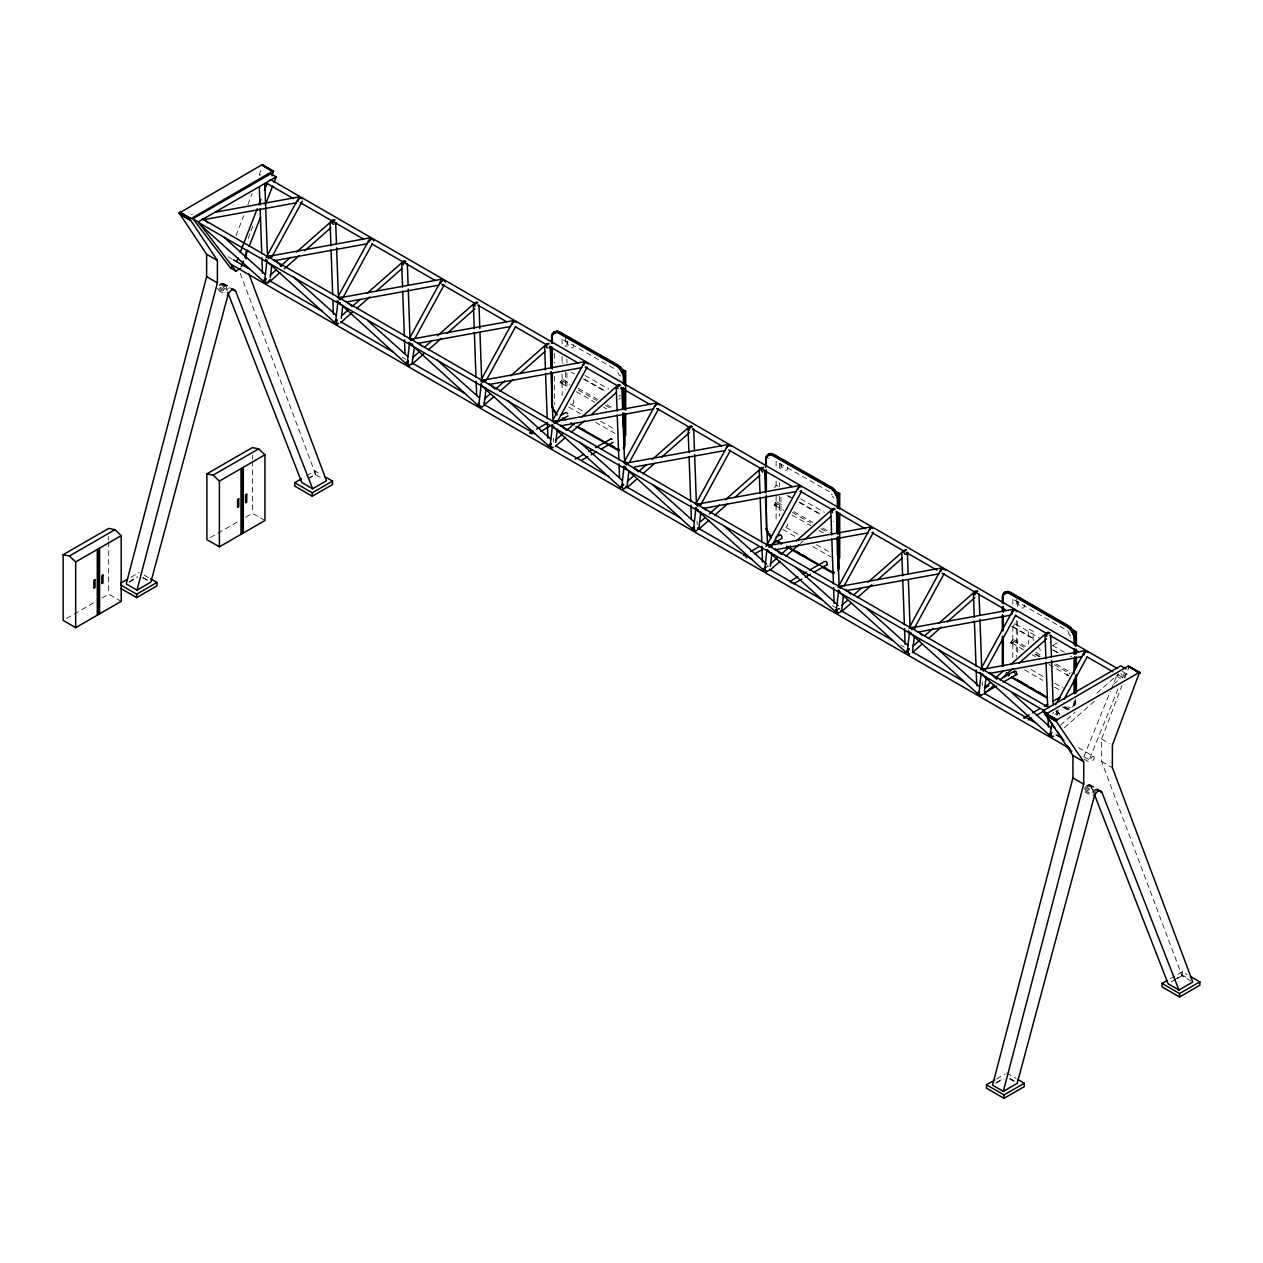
<?xml version="1.0" encoding="UTF-8"?>
<svg xmlns="http://www.w3.org/2000/svg" width="1263" height="1263" viewBox="0 0 1263 1263"><rect width="100%" height="100%" fill="white"/><g stroke="black" fill="none" stroke-linecap="round" stroke-linejoin="round"><path stroke-width="0.75" stroke-dasharray="5 3.75" d="M560.819 381.726L560.093 382.973L561.451 380.416A1.926 1.121 -60.4 0 1 563.377 380.021A1.926 1.121 -60.4 0 1 562.603 382.61A1.926 1.121 -60.4 0 1 560.819 382.547L560.819 381.726L562.177 382.5L561.451 383.747L560.093 382.973M774.803 487.897L774.851 487.455A1.926 1.121 -60.4 0 1 776.335 485.45A1.926 1.121 -60.4 0 1 777.534 486.35M774.851 504.142L774.108 505.389L775.466 502.832A1.926 1.121 -60.4 0 1 777.408 502.437A1.926 1.121 -60.4 0 1 776.634 505.026A1.926 1.121 -60.4 0 1 774.851 504.963L774.851 504.142L776.208 505.737L774.108 505.389M1011.537 641.699L1010.81 642.93L1012.168 640.388A1.926 1.121 -60 0 1 1014.094 639.962A1.926 1.121 -60 0 1 1013.321 642.551A1.926 1.121 -60 0 1 1011.537 642.52L1011.537 641.699L1012.91 642.488L1012.168 643.72L1012.91 643.309L1010.81 642.125M1052.947 713.721L1053.5 712.285M235.992 235.865L243.712 215.61M247.911 204.543L252.111 193.492M259.12 175.068L261.236 169.542M248.164 238.407L250.279 232.881M250.974 231.034L253.074 225.509M1191.246 981.114L1182.01 975.794L1101.604 761.4L1101.604 738.981L1121.939 685.541M1124.749 678.184L1128.948 667.117M1083.828 756.711L1110.398 691.303M1111.14 689.487L1117.045 674.947M1117.992 688.966L1088.469 761.636L1083.086 758.526M1122.428 678.057L1125.38 670.795M1056.531 713.027L1058.394 709.617M1118.244 674.3C1115.055 680.315 1125.822 677.663 1120.928 673.558M1069.272 673.905L1069.54 673.511A1.926 1.121 -60 0 1 1070.235 672.895M767.351 566.487L767.415 565.777M227.056 290.553C227.119 286.227 222.919 280.244 219.209 285.264L226.914 289.701M1056.705 715.142L1058.426 712.506L1057.384 710.453M800.3 543.453L803.205 540.896M1060.494 725.151L1075.034 712.332M1096.868 693.087L1118.686 673.858M1064.362 727.741L1094.91 700.807M1113.824 684.136L1121.102 677.726M1093.379 791.822L1090.427 784.97L1086.385 785.697L1097.152 791.917M1052.979 645.377L1057.857 642.441M130.989 577.238L139.435 572.36M306.562 475.867L315.008 470.988L319.792 473.751M129.3 581.627L137.746 576.749M308.251 478.314L315.008 474.399L323.391 478.961M129.3 582.132L137.004 577.68M307.983 478.977L315.687 474.525L239.417 271.119M66.529 618.475L95.199 601.93M101.94 598.031L108.681 594.131L121.201 601.362M210.258 537.643L238.928 521.082M245.669 517.183L252.411 513.299L264.93 520.53M1066.809 674.458L1068.908 675.642M1066.809 675.279L1067.551 674.032M996.618 1078.965L1005.064 1074.087M1170.501 978.572L1182.326 971.736L1187.109 974.499M996.618 1082.375L1003.375 1078.476M1173.88 980.025L1182.326 975.147L1188.704 978.825M995.623 1083.401L1003.327 1078.949M1171.227 982.014L1175.853 979.346M1177.384 978.462L1182.01 975.794M561.451 383.747L562.177 383.321L560.093 382.136M776.208 504.916L775.482 506.163M767.083 566.25L769.135 566.061M838.048 608.845L839.958 609.003M838.19 608.924L839.737 608.845M563.756 339.889L617.197 370.28M829.538 491.749L776.114 461.358L776.114 469.157M585.037 375.506L608.671 388.957M800.758 498.885L824.376 512.336M584.422 379.121L606.351 391.593M571.302 372.143L574.665 374.053M583.111 378.853L605.04 391.341M788.317 495.775L791.696 497.701M800.126 502.5L822.071 514.972M787.007 495.522L790.385 497.433M798.816 502.232L820.761 514.72M563.109 379.721L569.85 383.557M578.296 388.357L598.536 399.882M606.982 404.681L613.723 408.517M777.124 502.137L783.881 505.974M794.001 511.736L812.567 522.298M822.687 528.045L832.822 533.807M561.451 380.416L569.881 385.215M578.312 390.014L596.878 400.576M605.324 405.376L612.066 409.212M775.466 502.832L782.223 506.668M792.343 512.431L810.909 522.993M821.029 528.755L826.097 531.628M561.167 383.068L567.924 386.904M576.354 391.704L594.92 402.266M603.367 407.065L606.729 408.975M774.108 504.553L776.208 505.737M775.198 505.484L783.628 510.284M792.075 515.083L810.641 525.645M819.071 530.444L824.139 533.318M570.323 404.002L583.822 411.675M600.699 421.274L615.886 429.909M786.028 527.381L799.526 535.054M816.403 544.653L829.902 552.326M568.776 407.081L580.459 413.727M595.489 422.284L615.523 433.683M782.792 529.497L796.148 537.091M812.851 546.595L831.212 557.046M1014.473 600.13L1067.914 630.979M1122.16 671.269L1127.275 674.221M1117.929 674.663L1123.044 677.615M1015.515 624.08L1039.133 637.72M1052.632 645.519L1064.441 652.34M1013.194 626.732L1035.139 639.394M1053.705 650.113L1058.757 653.034M1011.884 626.448L1033.829 639.125M1052.395 649.829L1059.136 653.729M1013.826 639.678L1025.635 646.498M1035.755 652.34L1040.823 655.26M1056.01 664.022L1071.198 672.8M1012.168 640.388L1023.977 647.209M1035.786 654.029L1040.854 656.949M1054.352 664.748L1069.54 673.511M1034.823 654.234L1039.702 657.044M1011.884 643.025L1023.709 649.829M1032.139 654.708L1035.518 656.649M1049.016 664.449L1069.272 676.147M1010.81 642.93L1012.168 643.72M1031.161 669.611L1042.97 676.431M1054.779 683.251L1063.225 688.13M1024.498 669.8L1042.859 680.394M1054.558 687.151L1061.236 691.003M1064.804 706.427L1068.182 708.385A9.662 5.573 60 0 0 1069.066 708.827M1064.804 707.217L1068.182 709.175A10.625 6.141 60 0 0 1069.161 709.664M1063.856 706.98L1067.219 708.938A9.662 5.573 60 0 0 1068.987 709.68M1062.167 706.806L1067.219 709.727A10.625 6.141 60 0 0 1069.177 710.548M1055.773 711.574L1059.183 713.548M1101.604 738.981L1109.309 743.418M228.098 256.752L231.524 258.726M402.25 357.303L405.66 359.276M832.475 605.687L839.311 609.634M900.772 645.125L904.182 647.082M1078.334 747.633L1093.695 756.505A2.526 1.452 -60 0 1 1092.89 760.421A2.526 1.452 -60 0 1 1090.695 759.158A2.526 1.452 -60 0 1 1093.695 756.505M1101.604 761.4L1112.387 767.62M1084.333 756.932L1091.169 760.879M223.472 283.354L230.276 287.254M222.698 283.244L230.403 287.696M221.846 283.401L229.55 287.853M1089.78 784.607L1099.015 789.943M1089.022 784.512L1098.257 789.849M220.962 283.812L228.65 288.248M1088.169 784.67L1098.952 790.891M220.062 284.443L227.766 288.88M1087.269 785.065L1098.052 791.285M1085.533 786.533L1096.3 792.754M219.983 287.143L226.14 290.695M1084.759 787.512L1095.542 793.732M219.336 288.232L225.493 291.785M1084.112 788.617L1091.816 793.053M217.299 288.501L225.003 292.937M1085.17 790.654L1094.405 795.99M218.531 290.537L226.219 294.989M1084.838 791.806L1091.011 795.358M144.203 575.123L148.987 577.886M1006.753 1073.108L1016.305 1078.618M143.161 577.68L147.787 580.349M142.624 577.617L148.987 581.296M1009.942 1078.349L1014.71 1081.112M1009.484 1078.949L1014.094 1081.617M1037.981 646.009L1041.612 652.229M982.204 681.799L982.346 685.714M697.034 520.988L697.176 524.887M553.541 438.135L553.683 442.05M1182.326 971.736L1182.326 975.147M1075.697 698.992L1075.697 704.833A10.625 6.141 60 0 1 1075.634 705.922M1075.018 700.539L1075.018 704.438A9.662 5.573 60 0 1 1074.955 705.433M1074.734 701.486L1074.734 705.386M1074.055 701.091L1074.055 704.991A9.662 5.573 60 0 1 1073.992 705.985M1033.197 640.562L1033.197 631.468L1028.414 628.721L1028.414 644.335M1017.662 601.804L1017.662 607.614M1017.662 621.175L1017.662 656.018M1016.289 599.088L1016.289 606.824M1016.289 620.386L1016.289 657.17M1012.815 599.167L1012.815 604.977M1012.815 626.259L1012.815 659.175M780.96 464.042L780.96 471.841M780.96 497.196L780.96 514.751M779.603 463.268L779.603 471.067M779.603 482.766L779.603 486.665M779.603 496.422L779.603 515.92M776.114 480.856L776.114 488.655M776.114 496.454L776.114 521.793M566.945 341.626L566.945 347.483M566.945 359.181L566.945 363.081M566.945 372.822L566.945 386.478M565.571 336.953L565.571 346.709M565.571 372.048L565.571 389.604M562.098 338.942L562.098 344.783M562.098 356.482L562.098 362.339M562.098 374.037L562.098 395.477M554.631 353.261L554.631 362.97M554.631 376.169L554.631 404.476M315.008 470.988L315.008 474.399M252.411 455.296L252.411 459.164M252.411 461.106L252.411 513.299M108.681 536.144L108.681 540.011M108.681 541.953L108.681 594.131M768.835 458.611A7.72 4.499 60.4 0 1 769.072 457.964M833.896 521.098A1.926 1.121 -60.4 0 1 833.533 521.351M833.927 497.875A4.515 2.621 60.4 0 1 832.506 496.106M832.001 495.049A4.515 2.621 60.4 0 1 831.67 493.975M787.733 524.319A4.515 2.621 60.4 0 1 786.139 526.624M787.623 466.994A4.515 2.621 60.4 0 1 784.97 470.12A4.515 2.621 60.4 0 1 781.371 464.389M1124.228 677.442A2.526 1.452 -60 0 1 1126.249 674.237A2.526 1.452 -60 0 1 1127.748 675.958M259.594 175.431A2.526 1.452 -60 0 1 260.494 174.641M1056.105 710.311A2.826 2.194 -29.3 0 1 1054.905 714.4M191.502 214.757A2.526 1.452 -60 0 1 192.386 213.968M1056.657 715A2.526 1.452 -60 0 1 1058.804 713.421A2.526 1.452 -60 0 1 1059.641 715.268M562.146 363.113A1.926 1.121 -60.4 0 1 563.109 363.034M620.48 397.924A1.926 1.121 -60.4 0 1 618.823 399.108M618.823 396.361A1.926 1.121 -60.4 0 1 620.48 395.666M620.733 376.058A4.515 2.621 60.4 0 1 617.97 372.632M573.291 399.818A4.515 2.621 60.4 0 1 573.055 403.797A4.515 2.621 60.4 0 1 569.708 403.213M573.607 344.578A4.515 2.621 60.4 0 1 570.529 347.499A4.515 2.621 60.4 0 1 567.45 341.089M1070.266 707.533A7.72 4.468 60 0 1 1068.182 706.806M1073.645 703.649A7.72 4.468 60 0 1 1072.05 707.185M1070.235 656.334A1.926 1.121 -60 0 1 1071.545 656.728M1014.173 623.606A1.926 1.121 -60 0 1 1013.542 625.753M1070.629 636.063A4.515 2.605 60 0 1 1068.261 631.153M1024.325 604.835A4.515 2.605 60 0 1 1021.246 607.677A4.515 2.605 60 0 1 1018.167 601.267"/><path stroke-width="1.5" d="M267.014 259.957L264.63 281.302L266.288 282.786L269.035 281.507M337.963 300.926L335.579 322.254L336.605 323.628L338.658 323.439M409.607 342.289L407.223 363.633L408.88 365.118L411.627 363.823M481.25 383.652L478.866 404.997L480.24 406.97L481.961 406.986M484.171 403.813L484.361 402.423M552.562 424.826L550.1 446.123L551.142 447.481L553.178 447.291M624.127 466.142L621.759 486.808L623.669 489.634M695.96 507.615L693.592 528.96L694.95 530.934L696.671 530.949M838.711 590.026L836.327 610.692L838.237 613.502M908.918 653.808L907.276 651.645L909.423 632.858M981.083 674.221L978.904 693.687L980.577 695.171L982.693 694.445M984.414 691.114L986.119 676.763M1051.858 723.099C1052.932 725.878 1046.774 737.718 1053.642 736.218M262.688 165.674L262.025 164.711L179.251 213.068L206.627 254.258L206.627 276.676L126.221 583.916L137.004 590.137L217.394 282.896L217.394 260.494L190.018 219.288L273.187 170.9L272.003 175.762M1072.934 755.527L1072.934 777.945L992.544 1085.185L1003.311 1091.406L1083.717 784.165L1083.717 761.747L1072.934 755.527L1045.559 714.337L1128.348 665.964L1128.948 667.117M1094.09 793.653L1168.149 983.798L1178.916 990.018L1192.793 982.014L1112.387 767.62L1112.387 745.202L1139.605 672.216L1056.594 720.036L1056.373 721.473L1083.717 761.747M297.973 201.196L299.268 196.886L299.678 198.765M368.922 242.164L370.217 237.839L370.533 240.444M440.566 283.528L441.861 279.202L442.271 281.096M1012.279 612.934L1012.279 614.134M1083.907 654.96L1085.517 650.919M621.964 486.887L623.417 488.97L626.669 487.029M907.481 651.724L909.186 654.471M942.024 569.187L942.23 568.271M270.329 277.528L271.624 266.256M341.278 318.481L342.794 305.346M414.217 348.588L412.148 363.16M484.361 403.102L486.081 388.073M555.799 442.35L557.315 429.199M628.753 472.441L627.048 486.302M699.071 527.066L700.791 512.036M766.846 550.542L764.668 569.992L766.325 571.492L768.457 570.75M770.383 566.219L771.882 553.083M841.805 609.476L843.321 596.325M914.254 637.278L912.549 651.155M512.241 324.244L513.078 321.039L513.915 321.26M583.474 365.37L584.927 361.739M798.042 489.239L799.495 485.624M940.635 571.571L941.898 567.908L942.34 569.139M655.213 406.023L656.713 403.339M727.046 447.497L728.025 444.671L728.625 445.223M869.781 529.892L871.281 527.224M1012.373 612.223L1013.731 609.319M268.372 258.41L269.429 256.184L370.217 237.839M340.031 299.773L341.073 297.547L441.861 279.202M482.908 382.263L483.95 380.037L584.737 361.692M554.552 423.642L555.594 421.4L656.397 403.055M626.385 465.116L627.427 462.874L728.23 444.544M697.476 506.147L698.518 503.921L799.321 485.576M769.12 547.511L770.177 545.284L870.965 526.939M911.712 629.842L912.754 627.616L1013.558 609.271M983.372 671.206L984.414 668.98L1085.201 650.634M264.646 280.623L265.719 278.539M270.124 279.407L269.556 280.844M335.579 321.576L336.668 319.492L334.474 322.381L336.653 320.534M407.239 362.955L408.312 360.855L406.402 363.681M478.882 404.318L479.451 402.881L477.019 405.06L479.482 404.934M550.115 445.444L551.189 443.345L549.279 446.171M693.592 528.281L694.161 526.845L692.756 529.008M836.327 610.692L836.895 609.255L835.49 611.418M978.92 693.008L979.488 691.571L978.083 693.734M1050.563 734.371L1051.653 732.287L1049.727 735.098M621.633 387.188L620.638 388.799M693.276 428.552L692.74 429.704M694.003 527.745L694.097 530.16L695.945 530.381M836.738 610.155C835.206 613.534 840.353 613.423 841.253 610.913M907.844 552.436L906.329 554.346M979.33 692.487L979.172 694.334L980.83 695.834M411.849 340.457L412.717 338.91L513.52 320.565M840.242 587.784L841.111 586.253L941.898 567.908M827.36 564.498L826.886 562.477M236.623 261.615L238.06 257.952M240.191 252.474L257.305 208.553M258.726 204.89L260.857 199.396M264.425 190.255L267.267 182.93M241.312 266.556L243.443 261.062M244.864 257.415L247.722 250.09M249.143 246.427L260.541 217.157M265.53 204.338L272.666 186.04M274.087 182.393L276.218 176.899L270.835 173.789L192.892 218.783L230.529 267.977L235.928 271.087L240.602 268.387M334.474 322.381L265.783 260.431M263.809 281.349L265.814 278.586M406.118 363.744L337.663 301.431M481.235 406.418L479.403 406.055L479.293 403.781L477.761 405.107L409.307 342.81M477.761 405.107L479.466 402.897M692.487 529.071L624.033 466.773M628.074 462.874L626.559 463.916M620.922 487.534L621.806 486.002M765.757 567.229L763.641 570.166L765.852 567.276M906.155 652.434L909.013 649.008L906.155 652.434L837.464 590.484M330.922 245.811L330.069 222.351L334.995 219.936M402.565 287.19L401.713 263.714L406.102 261.33M545.442 369.68L544.606 346.204L548.979 343.82M617.102 411.043L616.249 387.567L620.638 385.183M760.026 493.549L759.174 470.089L763.562 467.705M831.67 534.928L830.817 511.452L835.206 509.068M902.619 575.881L901.766 552.42L906.155 550.021M974.262 617.244L973.41 593.784L977.799 591.4M1045.906 658.607L1045.054 635.147L1049.979 632.731M265.972 257.826L297.752 199.633M272.476 255.852L302.378 201.085M337.853 297.073L368.685 240.602M343.41 296.821L372.38 243.759M409.496 338.437L440.329 281.965M415.053 338.184L444.023 285.122M481.14 379.8L511.989 323.328M486.713 379.547L515.683 326.486M552.373 420.926L583.206 364.454M557.93 420.674L586.9 367.612M624.017 462.305L654.866 405.818M629.59 462.037L658.56 408.975M695.866 503.779L726.699 447.291M700.491 505.216L730.393 450.449M766.941 544.811L797.79 488.339M772.514 544.558L801.484 491.496M838.6 586.174L869.433 529.702M844.158 585.921L873.128 532.86M909.534 627.143L940.367 570.655M914.159 628.595L944.061 573.812M981.193 668.506L1012.026 612.018M986.75 668.238L1015.72 615.192M1055.631 704.738L1083.67 653.381M1063.999 699.339L1087.364 656.555M838 570.702L838.427 569.929A10.625 6.173 60.4 0 0 838.995 566.913L838.995 537.47M335.958 222.983L335.184 223.977M764.92 470.641L764.131 471.636M907.671 651.108L908.997 649.798M1051.305 733.298L1050.832 735.713L1052.489 737.197M620.48 487.786L620.038 486.997L623.464 484.155L622.343 485.387M698.502 528.502L697.365 529.718M623.433 448.933L624.411 447.512A10.625 6.173 60.4 0 0 624.98 444.497L624.98 413.096M767.604 455.201L771.235 453.559A10.625 6.173 60.4 0 1 774.108 454.522L831.496 487.171A10.625 6.173 60.4 0 1 834.369 489.46L838.427 496.501A10.625 6.173 60.4 0 1 838.995 500.18L838.995 508.026M1003.217 682.178L1016.841 674.426L1016.21 671.79A2.7 1.579 60.4 0 0 1015.01 671.095L1014.142 672.532M1023.898 717.921L1029.156 714.826M1060.146 697.476L1059.278 698.913M411.264 340.536L413.459 338.705M333.874 219.636L331.727 222.351L333.479 224.451M336.779 320.06L335.737 322.302L337.489 324.402M404.807 260.588L402.723 262.672L403.402 264.914M408.423 361.423L407.491 364.281L409.733 365.781M477.051 301.952L474.572 303.42L475.046 306.293M548.695 343.315L546.011 345.399L547.179 347.972M549.863 347.214L548.884 347.988M551.299 443.913L550.258 446.155L552.026 448.254M619.344 384.441L617.244 386.525L617.923 388.783M622.501 485.734L623.48 484.96M691.571 425.805L689.093 427.273L689.566 430.146M763.405 467.278L760.736 469.362L762.442 472.109M833.912 508.326L831.812 510.41L832.491 512.652M906.139 549.689L903.471 551.773L905.176 554.504M977.088 590.658L974.61 592.11L975.083 594.984M1048.148 632.021L1046.064 634.089L1046.727 636.347M268.545 257.21L269.54 256.294M340.189 298.573L341.799 297.326M554.725 422.442L556.336 421.195M769.293 546.311L770.904 545.063M911.886 628.642L913.496 627.395M983.53 670.006L985.14 668.759M624.775 466.6L623.701 467.326M339.037 298.826L342.904 297.973M410.68 340.189L414.059 339.037M553.557 422.679L556.304 421.4L557.788 422.284M625.217 464.058L628.579 462.889M982.377 670.258L985.74 669.09M270.203 275.255L276.013 270.124M280.386 266.272L290.569 257.305M296.395 252.174L332.769 220.109M269.698 281.696L279.881 272.713M284.254 268.861L298.81 256.042M304.62 250.911L330.811 227.829M342.589 314.929L348.414 309.798M352.772 305.946L360.05 299.536M367.328 293.127L403.702 261.062M340.647 322.649L352.282 312.387M356.655 308.535L369.743 296.994M377.021 290.585L401.76 268.782M412.78 357.571L418.606 352.44M424.431 347.309L431.709 340.899M437.519 335.769L475.346 302.425M412.291 364.012L423.926 353.751M428.299 349.914L441.387 338.358M447.213 333.243L474.856 308.867M484.439 398.95L490.249 393.819M496.075 388.688L504.805 380.984M510.631 375.853L547.005 343.789M482.482 406.67L494.133 396.408M499.943 391.277L513.046 379.737M520.309 373.311L545.048 351.509M555.673 440.061L562.935 433.651M567.308 429.799L574.586 423.389M581.848 416.979L618.239 384.915M555.167 446.502L565.35 437.535M571.176 432.404L584.264 420.847M591.542 414.438L616.281 392.635M627.316 481.44L633.142 476.309M638.952 471.178L646.23 464.752M652.055 459.637L689.882 426.278M626.811 487.865L637.01 478.898M642.82 473.767L654.471 463.505M661.733 457.095L689.377 432.72M700.602 521.619L704.975 517.783M709.332 513.93L719.515 504.947M725.341 499.816L761.715 467.752M698.66 529.339L708.843 520.372M714.653 515.241L727.756 503.7M735.034 497.275L759.758 475.472M770.241 563.945L777.519 557.536M781.876 553.683L790.606 545.995M796.432 540.864L832.806 508.8M769.735 570.387L779.934 561.404M785.744 556.273L798.848 544.732M804.657 539.601L830.849 516.52M841.884 605.309L847.71 600.178M853.52 595.062L860.798 588.637M868.076 582.227L904.45 550.163M841.395 611.75L851.578 602.783M857.403 597.652L871.944 584.816M877.769 579.685L902.508 557.883M912.833 646.277L920.096 639.867M924.469 636.015L933.199 628.311M939.025 623.18L975.399 591.116M912.328 652.718L922.511 643.735M928.337 638.604L941.424 627.064M947.25 621.933L974.894 597.557M984.477 687.64L990.303 682.509M996.112 677.378L1003.39 670.969M1010.668 664.559L1047.043 632.495M983.988 694.082L994.17 685.099M999.98 679.968L1013.084 668.427M1018.894 663.296L1046.553 638.92M484.408 379.879L481.913 382.279L483.666 380.589L486.208 380.7M554.662 332.927L556.667 332.027M768.693 455.343L769.956 454.601L767.241 456.48A9.662 5.62 60.4 0 0 766.325 459.921L766.325 465.81M1005.395 593.184L1007.4 592.315M338.484 302.662L340.41 302.962M268.719 257.32L271.971 257.021M768.757 546.011L770.888 545.284L772.356 546.169M911.349 628.327L914.096 627.727L915.138 629.085M268.245 282.975L265.151 282.502L265.83 279.107L263.257 280.449L263.367 281.602M192.892 218.783L198.275 221.893L276.218 176.899M230.529 267.977L233.655 266.177M63.15 554.71L108.681 528.408L114.949 529.686L121.201 535.638L121.201 601.362L75.669 627.664L63.15 620.433L63.15 554.71L69.418 555.988L75.669 561.94L75.669 627.664M206.879 473.862L252.411 447.576L258.678 448.854L264.93 454.806L264.93 520.53L219.399 546.816L206.879 539.585L206.879 473.862L213.147 475.141L219.399 481.092L219.399 546.816M69.418 555.988L114.949 529.686M213.147 475.141L258.678 448.854M75.669 561.94L121.201 535.638M219.399 481.092L264.93 454.806M120.853 583.096L127.61 579.196M324.559 476.514L332.532 481.108L332.532 484.518L312.261 496.217L294.737 486.113L294.737 482.703L301.494 478.803M137.004 590.137L150.865 582.132L227.766 295.874C227.94 292.558 233.434 286.622 235.707 291.295L312.608 488.749L326.47 480.745L248.811 273.676M120.743 584.99L136.672 594.178L156.944 582.48L156.944 585.89L136.672 597.588L120.743 588.4M294.737 482.703L312.261 492.823L332.532 481.108M1004.385 592.584L1005.664 591.842M1003.027 594.147L1003.974 593.594M1006.753 592L1007.7 591.447M1003.027 603.572L1003.027 597.731A9.662 5.573 60 0 1 1003.943 594.32L1006.722 592.458M1070.329 628.706L1071.277 628.153M1005.695 593.01L1006.437 592.868A9.662 5.573 60 0 1 1009.847 593.784L1067.219 626.906A9.662 5.573 60 0 1 1070.645 629.937L1071.387 630.947L1072.271 630.3L1071.592 629.384A9.662 5.573 60 0 0 1068.182 626.353M1072.366 631.453L1073.329 630.9M1072.697 632.021L1073.645 631.468M1072.697 633.237L1073.645 632.684M1074.071 633.189L1076.408 631.847L1076.408 645.409M1074.055 635.163L1075.018 634.61M1055.031 728.183L1042.78 710.864L1120.723 665.869L1126.122 668.98M1017.899 1079.549L1024.277 1083.228L1024.277 1086.638L1003.99 1098.336L986.482 1088.217L986.482 1084.806L994.928 1079.944M1190.299 976.331L1199.85 981.856L1199.85 985.266L1179.579 996.965L1162.055 986.861L1162.055 983.451L1167.123 980.514M1003.311 1091.406L1017.173 1083.401L1094.09 797.142C1094.247 793.827 1099.741 787.891 1102.015 792.564L1178.916 990.018M986.482 1084.806L1003.99 1094.926L1024.277 1083.228M1162.055 983.451L1179.579 993.555L1199.85 981.856M553.668 332.311L554.946 331.569M552.31 333.906L553.257 333.353M556.036 331.68L556.983 331.143M555.041 332.706L556.004 332.169M619.612 367.849L620.559 367.312M552.31 343.394L552.31 337.505A9.662 5.62 60.4 0 1 553.21 334.064L555.72 332.564A9.662 5.62 60.4 0 1 559.13 333.448L616.502 366.081A9.662 5.62 60.4 0 1 619.928 369.096L620.67 370.091L621.554 369.459L620.875 368.543A9.662 5.62 60.4 0 0 618.349 366.112M621.649 370.596L622.612 370.059M621.98 371.164L622.927 370.612M621.98 372.38L622.927 371.843L622.296 370.612M553.999 411.549L554.946 411.012M623.354 372.474L625.69 371.148L625.69 410.143M623.338 374.306L624.301 373.769M529.781 433.02L533.191 431.078M536.586 429.136L546.8 423.326M560.409 415.59L565.524 412.685M540.769 431.409L549.279 426.562M559.493 420.753L567.987 415.922M575.265 459.195L583.695 454.396M588.747 451.523L592.126 449.596M595.489 447.686L610.661 439.05M581.106 460.506L587.848 456.669M591.226 454.759L596.278 451.886M601.33 448.996L613.139 442.287M624.301 447.702L623.448 448.049A10.625 6.173 60.4 0 0 624.017 445.034L624.017 413.633M767.699 454.727L768.978 453.985M766.325 456.322L767.178 455.975A10.625 6.173 60.4 0 0 766.657 457.885M770.051 454.096L771.014 453.559M833.627 490.265L834.59 489.728M834.622 492.412L835.585 491.875M835.68 493.012L836.627 492.475M835.995 493.58L836.959 493.028M767.699 533.412L768.157 531.928M837.369 508.184L837.369 500.337A9.662 5.62 60.4 0 0 836.453 495.838L835.948 494.701L836.959 494.259M768.015 533.965L769.546 534.328M836.217 495.538L839.706 493.565L839.706 509.163M769.072 534.565L770.02 534.028M837.369 496.722L838.316 496.185M770.051 536.712L771.014 536.175M750.617 551.552L759.126 546.721M776.145 537.043L779.839 534.991M754.8 553.826L761.605 549.958M771.804 544.148L782.018 538.338L781.75 536.096M797.711 576.812L789.943 581.517A2.7 1.579 60.4 0 1 791.143 582.211L791.79 583.048M802.779 573.939L806.141 572.013M809.52 570.102L824.676 561.467M793.448 583.885L801.879 579.086M805.241 577.175L810.309 574.302M813.672 572.376L827.154 564.703M985.424 687.656L988.834 685.714M1002.443 677.963L1014.363 671.19M984.509 692.819L996.412 686.046M1032.534 712.9L1039.275 709.064M1044.327 706.191L1047.706 704.28M1052.758 701.407L1059.499 697.571M1028.271 719.973L1031.634 718.063M1036.686 715.174L1043.427 711.337M695.06 508.31L763.562 570.118M694.019 527.018L691.871 528.471L692.313 529.26M836.753 609.429L834.606 610.866L835.064 611.671M979.346 691.745L977.199 693.198L977.641 693.987M336.732 320.028L333.716 322.333L336.905 321.907M408.375 361.407L405.849 362.781L405.96 363.933M551.252 443.897L548.726 445.271L548.837 446.423M622.185 485.545L623.622 485.039M908.413 650.098L905.382 652.15L907.166 652.482M1051.716 732.824L1049.19 734.198L1049.3 735.366M743.812 555.436L744.46 555.341A2.7 1.579 60.4 0 1 745.659 556.036L746.607 557.757M1016.841 674.426L1016.178 674.521A2.7 1.579 60.4 0 1 1014.978 673.826M1024.104 717.7L1024.751 717.605A2.7 1.579 60.4 0 1 1025.556 717.968M412.669 344.136L410.128 344.025M768.993 455.138L769.735 454.98A9.662 5.62 60.4 0 1 773.161 455.864L830.533 488.497A9.662 5.62 60.4 0 1 833.943 491.512L835.948 494.701M477.761 302.694L473.372 305.078L474.225 328.554M546.39 346.536L544.606 346.204M692.471 426.657L688.082 429.041L688.935 452.517M215.926 212.058L299.268 196.886M203.438 219.73L296.473 202.79M274.371 260.683L367.407 243.743M346.015 302.046L439.066 285.106M417.674 343.41L510.71 326.486M488.892 384.536L581.943 367.612M560.551 425.899L653.587 408.975M634.326 467.026L725.42 450.449M703.475 508.421L796.511 491.481M775.119 549.784L868.155 532.86M846.068 590.737L939.104 573.812M917.712 632.116L1010.747 615.176M989.355 673.479L1082.391 656.539M626.48 468.241L624.127 466.821M698.313 509.715L697.002 509.652M331.222 222.809L330.069 222.351M619.612 450.465L619.391 450.465A10.625 6.173 60.4 0 1 616.502 449.502L576.007 426.468M834.29 572.881L833.406 572.881A10.625 6.173 60.4 0 1 830.533 571.918L822.102 567.119M565.808 412.575L566.171 412.591A2.7 1.579 60.4 0 1 567.371 413.285L567.719 413.68M530.081 432.909L530.428 432.925A2.7 1.579 60.4 0 1 531.644 433.619L531.991 434.014M610.945 438.956L611.308 438.971A2.7 1.579 60.4 0 1 612.113 439.335M763.405 570.308C765.82 564.498 763.799 570.166 766.594 572.139M554.141 426.941L552.657 426.057M768.709 550.826L767.225 549.926M840.353 592.189L838.695 590.705M911.302 633.142L909.818 632.258M982.946 674.521L981.462 673.621M341.073 297.547L341.499 298.778M555.594 421.4L556.036 422.647M627.427 462.874L627.869 464.121M698.707 503.969L697.05 505.532L700.918 504.663M841.111 586.253L839.658 587.863L841.837 586.711A2.826 2.194 -29.3 0 0 838.079 587.327M912.754 627.616L913.196 628.848M575.281 341.547L560.093 332.911A9.662 5.62 60.4 0 0 557.472 332.027M578.659 343.457L582.022 345.383M585.401 347.309L610.708 361.707M614.086 363.618L617.465 365.544M796.053 467.799L774.108 455.327A9.662 5.62 60.4 0 0 772.34 454.585M799.432 469.725L802.794 471.636M806.173 473.562L831.496 487.96A9.662 5.62 60.4 0 1 833.264 489.239M619.249 367.486L625.69 371.148M834.969 490.865L839.706 493.565M624.317 434.709L625.69 435.498L625.69 414.043M582.022 428.804L585.401 430.715M610.708 445.113L614.086 447.039M562.509 417.99L565.887 419.9M570.939 422.789L574.318 424.7M577.696 426.626L616.502 448.712A9.662 5.62 60.4 0 0 619.123 449.581M796.053 551.221L799.432 553.131M802.794 555.057L806.173 556.967M823.05 566.566L826.428 568.492M776.54 540.406L781.592 543.279M786.66 546.169L830.533 571.129A9.662 5.62 60.4 0 0 833.943 571.997M776.54 541.196L781.592 544.085M786.66 546.958L818.724 565.192M1015.878 596.152L1027.687 602.972M1031.05 604.93L1042.875 611.75M1046.238 613.692L1066.493 625.39M1069.966 628.137L1076.408 631.847M262.167 164.664L273.44 171.137M262.025 164.711L273.518 171.389M262.751 165.327L273.503 171.721M264.235 166.574L273.408 172.084M1128.348 665.964L1139.81 672.516M1129.059 666.438L1139.842 672.816M1129.043 666.769L1139.794 673.163M1135.105 670.685L1139.731 673.353M270.298 179.441L1117.045 668.316M266.051 182.835L293.363 198.607M300.199 202.554L363.365 239.023M371.906 243.948L435.072 280.418M441.892 284.364L474.335 303.088M477.746 305.062L506.763 321.812M515.304 326.738L546.026 344.483M549.437 346.457L578.47 363.207M585.29 367.154L617.733 385.878M621.143 387.852L650.161 404.602M656.997 408.549L689.424 427.273M692.85 429.246L721.868 445.997M728.688 449.944L791.854 486.413M800.395 491.339L832.838 510.063M836.248 512.036L865.266 528.787M872.101 532.733L902.824 550.479M906.234 552.452L936.972 570.181M942.087 573.149L1005.253 609.619M1015.499 615.523L1046.222 633.268M1049.632 635.242L1078.665 651.992M1087.19 656.918L1112.798 671.711M1017.552 679.936L1027.687 685.793M1031.05 687.735L1034.429 689.693M1037.807 691.635L1042.875 694.555M1011.537 676.779L1046.98 697.239M1011.537 677.568L1046.98 698.029M202.191 218.767L1048.937 707.627M199.665 223.141L1044.706 711.022M179.883 212.121L190.666 218.357M179.63 212.389L190.524 218.467M179.504 212.547L190.287 218.767L179.409 212.705M1042.78 710.864L1048.164 713.99M179.314 212.894L190.018 219.288M1046.064 713.516L1056.973 719.61M189.971 219.478L179.204 213.242L189.939 219.809M1045.938 713.658L1056.721 719.878M1045.717 713.974L1056.594 720.036M179.188 213.731L190.05 220.204M1045.638 714.148L1056.405 720.368M1045.559 714.337L1056.342 720.557M1045.511 714.511L1056.263 720.905M1045.48 714.858L1056.278 721.22M1045.543 715.142L1056.373 721.473M233.229 259.72L248.59 268.593M269.082 280.418L322.002 310.966M340.789 321.812L393.709 352.377M412.496 363.207L465.416 393.772M484.203 404.618L535.417 434.188M555.894 446.013L608.829 476.561M625.895 486.429L680.536 517.972M697.602 527.823L752.243 559.367M769.309 569.218L822.229 599.783M841.016 610.613L892.231 640.183M912.723 652.024L963.937 681.594M984.43 693.419L1035.644 722.989M1056.136 734.813L1061.252 737.766M230.703 264.093L1068.972 748.075M206.627 254.258L217.394 260.494M232.297 288.722L235.392 290.506M231.082 288.627L235.707 291.295M1098.621 789.991L1101.699 791.775M1097.405 789.896L1102.015 792.564M206.627 276.676L217.394 282.896M1072.934 777.945L1083.717 784.165M312.608 488.749L301.825 482.529L227.766 292.385M150.581 578.801L156.944 582.48M980.751 673.479L1049.458 735.161M989.529 672.705L996.854 679.273M1011.489 692.408L1050.99 727.867M917.885 631.342L922.274 635.273M938.377 649.719L979.346 686.504M909.028 632.068L977.815 693.797M846.242 589.963L850.63 593.91M866.718 608.356L907.702 645.14M775.293 549.01L781.15 554.268M795.785 567.403L838.222 605.498M766.436 549.737L835.222 611.481M703.649 507.647L706.57 510.268M724.125 526.039L766.578 564.135M634.026 467.91L638.415 471.857M653.05 484.992L694.019 521.777M560.725 425.126L566.582 430.383M579.749 442.208L622.185 480.303M551.868 425.852L620.654 487.597M489.081 383.763L494.922 389.02M508.105 400.845L550.542 438.94M480.224 384.489L548.995 446.234M419.316 343.946L422.237 346.583M436.872 359.718L479.309 397.813M346.188 301.273L352.045 306.53M368.149 320.976L407.665 356.45M274.545 259.91L281.87 266.477M293.569 276.992L336.005 315.071M203.611 218.957L208 222.888M224.088 237.333L265.072 274.118M199.144 223.614L263.525 281.412M556.257 414.564L552.184 407.523A10.625 6.173 60.4 0 1 551.615 403.844L551.615 372.443M1006.09 673.274L1006.974 674.284A10.625 6.141 60 0 0 1008.869 675.958M198.275 221.893L235.928 271.087M696.497 509.352L695.96 508.294M481.771 385.389L481.25 384.331M555.515 411.912L556.336 413.017M1057.257 731.324L1063.935 740.765M1067.282 745.486L1071.734 751.785M1071.387 630.947L1073.14 634.263A9.662 5.573 60 0 1 1074.055 638.746L1074.055 644.588M836.311 493.028L834.906 490.96A9.662 5.62 60.4 0 0 834.101 490.044M620.67 370.091L622.422 373.422A9.662 5.62 60.4 0 1 623.338 377.921L623.338 383.81M1073.013 631.453L1074.103 633.71A9.662 5.573 60 0 1 1074.955 637.12M836.911 494.149L837.401 495.301M1050.658 635.178L1051.447 656.681M1051.59 660.596L1053.216 705.575M1046.048 662.522L1047.69 707.501M1048.037 717.273L1048.401 727.062M979.014 593.799L979.804 615.318M979.946 619.233L981.714 668.111M974.405 621.159L976.031 666.138M976.173 670.037L976.741 685.683M907.371 552.436L908.144 573.955M908.365 579.812L910.07 626.748M902.761 579.796L904.387 624.775M904.529 628.674L905.097 644.319M836.422 511.483L837.211 532.986M837.353 536.901L839.121 585.795M831.812 538.827L833.438 583.806M833.58 587.721L834.148 603.367M764.778 470.12L765.552 491.623M765.773 497.496L767.478 544.432M760.168 497.464L761.794 542.443M761.936 546.358L762.505 562.003M693.687 429.073L694.476 450.591M694.618 454.491L696.387 503.384M689.077 456.432L690.703 501.395M690.845 505.311L691.35 518.998M621.854 387.599L622.627 409.117M622.77 413.017L624.554 461.911M617.244 414.959L618.87 459.921M619.012 463.837L619.517 477.525M550.21 346.236L550.984 367.738M551.126 371.654L552.831 418.59M545.584 373.58L547.226 418.558M547.368 422.474L547.937 438.119M478.977 305.109L479.829 328.569M479.972 332.485L481.677 379.421M474.367 332.469L475.993 377.432M476.135 381.347L476.64 395.035M407.333 263.746L408.107 285.249M408.249 289.164L410.017 338.058M402.708 291.09L404.349 336.069M404.492 339.984L404.981 353.672M335.674 222.383L336.463 243.885M336.605 247.801L338.31 294.737M331.064 249.727L332.69 294.705M332.911 300.578L333.4 314.266M264.804 183.372L267.361 253.768M259.341 187.256L259.989 204.859M260.131 208.774L261.757 253.752M261.899 257.652L262.467 273.297M1179.579 993.555L1179.579 996.965M1076.408 649.277L1076.408 653.145M1076.408 657.013L1076.408 666.706M1076.408 674.442L1076.408 691.871M1075.697 646.372L1075.697 638.589A10.625 6.141 60 0 0 1075.129 634.926L1071.056 627.885A10.625 6.141 60 0 0 1068.182 625.564L1010.81 592.442A10.625 6.141 60 0 0 1007.937 591.447L1005.49 591.921L1003.864 593.799A10.625 6.141 60 0 0 1003.548 594.684M1075.697 650.271L1075.697 654.171M1075.697 658.07L1075.697 667.811M1075.697 675.61L1075.697 693.134M1074.734 644.983L1074.734 639.141A10.625 6.141 60 0 0 1074.166 635.478L1070.108 628.437A10.625 6.141 60 0 0 1067.219 626.116L1009.847 592.994A10.625 6.141 60 0 0 1006.974 592L1004.543 592.473L1002.917 594.352A10.625 6.141 60 0 0 1002.333 597.336L1002.333 603.177M1074.734 648.882L1074.734 652.782M1074.734 656.665L1074.734 670.306M1074.734 678.105L1074.734 693.687M1074.055 648.487L1074.055 654.329M1074.055 658.228L1074.055 673.811M1074.055 679.668L1074.055 693.292M1003.99 1094.926L1003.99 1098.336M1003.296 602.625L1003.296 596.783A10.625 6.141 60 0 1 1003.359 595.694M1003.296 606.524L1003.296 612.366M1003.296 616.265L1003.296 629.905M1003.296 639.646L1003.296 663.028A10.625 6.141 60 0 0 1003.359 664.196M1003.027 607.471L1003.027 611.371M1003.027 615.27L1003.027 630.853M1003.027 636.694L1003.027 663.975A9.662 5.573 60 0 0 1003.248 666.154M1002.333 607.077L1002.333 610.976M1002.333 614.876L1002.333 630.458M1002.333 636.299L1002.333 663.58A10.625 6.141 60 0 0 1002.601 665.98M839.706 513.062L839.706 557.914M838.995 513.915L838.995 533.539M838.316 507.647L838.316 499.785A9.662 5.62 60.4 0 0 838.079 497.606M838.316 513.52L838.316 533.16M838.316 537.075L838.316 566.519A9.662 5.62 60.4 0 1 838.079 568.445M838.048 508.579L838.048 500.716A10.625 6.173 60.4 0 0 837.48 497.054L833.406 490.012A10.625 6.173 60.4 0 0 830.533 487.707L773.161 455.075A10.625 6.173 60.4 0 0 770.288 454.096L767.841 454.601L766.215 456.511A10.625 6.173 60.4 0 0 765.646 459.543L765.646 467.389M838.048 512.494L838.048 534.091M838.048 538.006L838.048 567.45A10.625 6.173 60.4 0 1 837.985 568.555M837.369 512.115L837.369 533.696M837.369 537.628L837.369 555.294M766.325 469.741L766.325 491.323M766.325 495.254L766.325 526.655A9.662 5.62 60.4 0 0 767.241 531.139L769.735 535.48A9.662 5.62 60.4 0 0 771.393 537.201M765.646 471.304L765.646 492.902M765.646 496.833L765.646 504.679M624.98 385.61L624.98 377.763A10.625 6.173 60.4 0 0 624.411 374.085L620.338 367.044A10.625 6.173 60.4 0 0 617.465 364.754L560.093 332.106A10.625 6.173 60.4 0 0 557.22 331.143L554.773 331.648L553.147 333.558A10.625 6.173 60.4 0 0 552.831 334.458M624.98 389.541L624.98 409.165M624.017 384.189L624.017 378.3A10.625 6.173 60.4 0 0 623.448 374.637L619.391 367.596A10.625 6.173 60.4 0 0 616.502 365.291L559.13 332.658A10.625 6.173 60.4 0 0 556.257 331.68L553.826 332.185L552.184 334.095A10.625 6.173 60.4 0 0 551.615 337.126L551.615 342.999M624.017 388.12L624.017 409.701M623.338 387.725L623.338 409.323M623.338 413.238L623.338 426.989M552.31 347.325L552.31 368.907M552.31 372.838L552.31 404.239A9.662 5.62 60.4 0 0 553.21 408.723L555.72 413.064A9.662 5.62 60.4 0 0 557.362 414.785M551.615 346.93L551.615 368.528M312.261 492.823L312.261 496.217M246.064 251.4L246.064 258.883M243.301 467.278L243.301 533.018M242.164 467.942L242.164 533.665M241.028 468.605L241.028 534.328M136.672 594.178L136.672 597.588M99.572 548.126L99.572 613.85M98.435 548.789L98.435 614.513M97.298 549.452L97.298 615.176M832.475 571.855A10.625 6.173 60.4 0 1 831.496 571.365M771.219 537.88A10.625 6.173 60.4 0 1 770.288 536.98L766.215 529.939A10.625 6.173 60.4 0 1 765.899 528.676M833.927 490.723A4.515 2.621 60.4 0 1 835.585 491.654M825.339 561.388A2.7 1.579 60.4 0 1 826.539 562.082M780.187 535.007A2.7 1.579 60.4 0 1 781.008 535.37M297.468 200.249A2.826 2.194 -29.3 0 1 302.378 198.765M265.972 260.146A2.826 2.194 -29.3 0 1 265.688 259.641M266.951 256.799A2.826 2.194 -29.3 0 1 270.614 256.957M511.704 323.928A2.826 2.194 -29.3 0 1 516.614 322.46M480.635 380.952A2.826 2.194 -29.3 0 1 485.118 381.158M373.327 239.733A2.826 2.194 -29.3 0 1 373.69 240.823M368.401 241.201A2.826 2.194 -29.3 0 1 372.885 239.323M337.9 301.762A2.826 2.194 -29.3 0 1 336.905 301.115M337.9 297.768A2.826 2.194 -29.3 0 1 341.815 298.431M445.239 281.602A2.826 2.194 -29.3 0 1 445.334 282.186M443.345 284.791A2.826 2.194 -29.3 0 1 442.65 284.996M440.061 282.565A2.826 2.194 -29.3 0 1 444.971 281.096M409.544 339.131A2.826 2.194 -29.3 0 1 413.569 340.379M409.544 343.126A2.826 2.194 -29.3 0 1 408.991 342.873M586.853 366.933A2.826 2.194 -29.3 0 1 585.527 367.486M582.938 365.054A2.826 2.194 -29.3 0 1 587.421 363.191M587.848 363.586A2.826 2.194 -29.3 0 1 588.116 364.091M552.42 425.615A2.826 2.194 -29.3 0 1 551.442 424.968M552.42 421.621A2.826 2.194 -29.3 0 1 556.351 422.284M726.414 447.907A2.826 2.194 -29.3 0 1 731.324 446.423M696.544 508.563A2.826 2.194 -29.3 0 1 695.913 508.452M695.913 504.458A2.826 2.194 -29.3 0 1 699.828 505.121M657.865 408.644A2.826 2.194 -29.3 0 1 657.17 408.849M654.581 406.433A2.826 2.194 -29.3 0 1 659.491 404.949M624.064 462.984A2.826 2.194 -29.3 0 1 628.09 464.231M624.711 467.089A2.826 2.194 -29.3 0 1 623.512 466.726M873.08 532.181A2.826 2.194 -29.3 0 1 872.433 532.528M869.149 530.302A2.826 2.194 -29.3 0 1 873.633 528.439M839.279 590.973A2.826 2.194 -29.3 0 1 838.079 590.61M801.437 490.818A2.826 2.194 -29.3 0 1 800.095 491.37M797.506 488.939A2.826 2.194 -29.3 0 1 801.437 486.808M766.01 546.516A2.826 2.194 -29.3 0 1 770.919 546.169M1083.401 653.997A2.826 2.194 -29.3 0 1 1088.311 652.513M940.098 571.271A2.826 2.194 -29.3 0 1 945.277 570.292M909.028 628.295A2.826 2.194 -29.3 0 1 913.607 629.069M908.602 631.168A2.826 2.194 -29.3 0 1 908.318 630.663M1011.742 612.634A2.826 2.194 -29.3 0 1 1016.936 611.655M980.672 672.926A2.826 2.194 -29.3 0 1 980.246 672.532M980.672 669.658A2.826 2.194 -29.3 0 1 985.156 669.848M619.407 449.77A10.625 6.173 60.4 0 1 617.465 448.949M623.78 446.849A9.662 5.62 60.4 0 1 623.385 447.56M623.385 372.885A9.662 5.62 60.4 0 1 624.064 375.19M620.733 368.638A4.515 2.621 60.4 0 1 621.554 369.238M622.327 370.043A4.515 2.621 60.4 0 1 622.991 371.006M1008.963 675.231A9.662 5.573 60 0 1 1006.437 672.784M1008.869 674.631A10.625 6.141 60 0 1 1007.937 673.732M1004.495 594.463A9.662 5.573 60 0 1 1004.89 593.768M1008.19 592.331A9.662 5.573 60 0 1 1009.911 592.789M1070.629 628.958A4.515 2.605 60 0 1 1073.045 630.726M95.025 579.685L93.888 580.333L93.888 588.226L95.025 587.563L95.025 579.685M102.998 575.075L101.861 575.739L101.861 583.617L102.998 582.969L102.998 575.075M238.754 498.838L237.618 499.485L237.618 507.379L238.754 506.716L238.754 498.838M246.727 494.228L245.59 494.891L245.59 502.785L246.727 502.121L246.727 494.228"/></g></svg>
